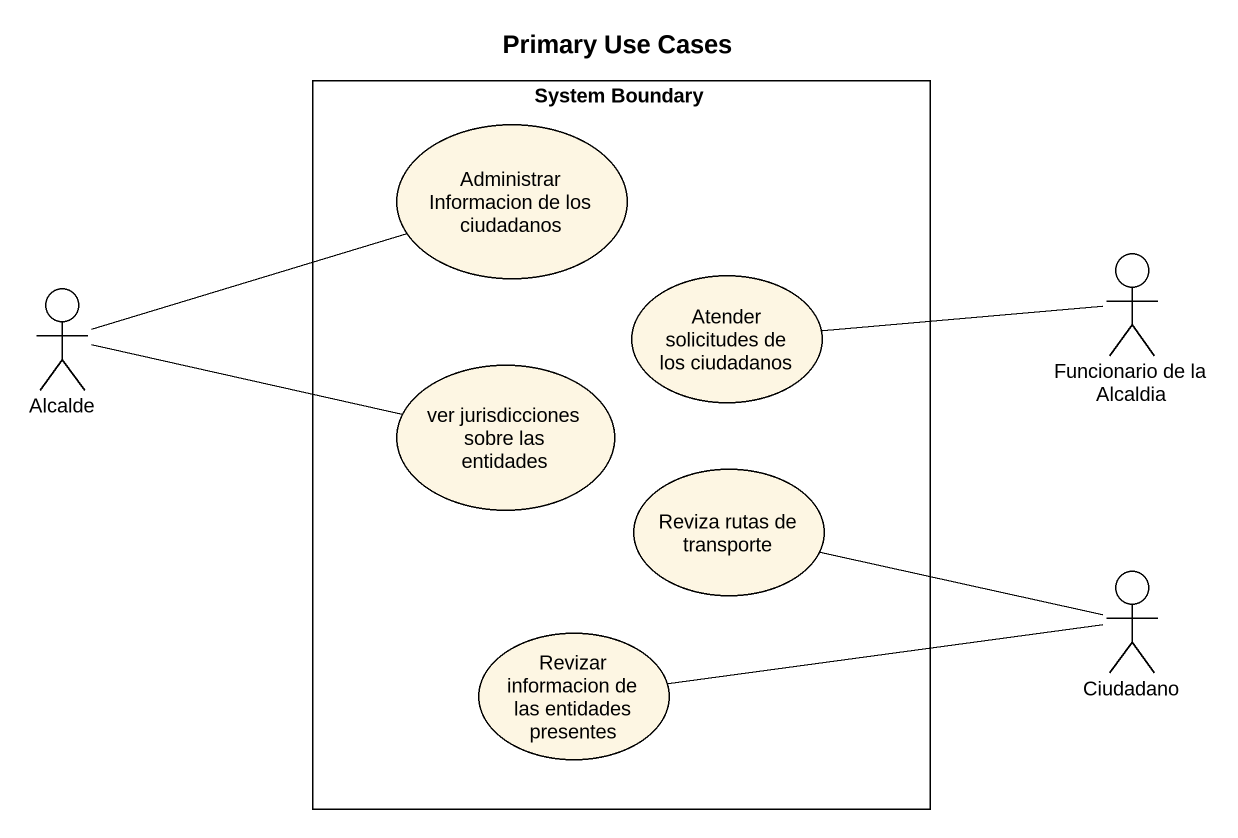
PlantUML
@startuml
title Primary Use Cases
rectangle "System Boundary" as System_Boundary {
  usecase "Administrar Informacion de los ciudadanos" as Administrar_Informacion_de
  usecase "Atender solicitudes de los ciudadanos" as Atender_solicitudes_de_los
  usecase "ver jurisdicciones sobre las entidades" as ver_jurisdicciones_sobre
  usecase "Reviza rutas de transporte" as Reviza_rutas_de_transporte
  usecase "Revizar informacion de las entidades presentes" as Revizar_informacion_de_las
}
actor "Funcionario de la Alcaldia" as Funcionario_de_la_Alcaldia
actor Alcalde
actor Ciudadano
Atender_solicitudes_de_los -right- Funcionario_de_la_Alcaldia
Alcalde -right- Administrar_Informacion_de
Alcalde -right- ver_jurisdicciones_sobre
Reviza_rutas_de_transporte -right- Ciudadano
Revizar_informacion_de_las -right- Ciudadano
@enduml
